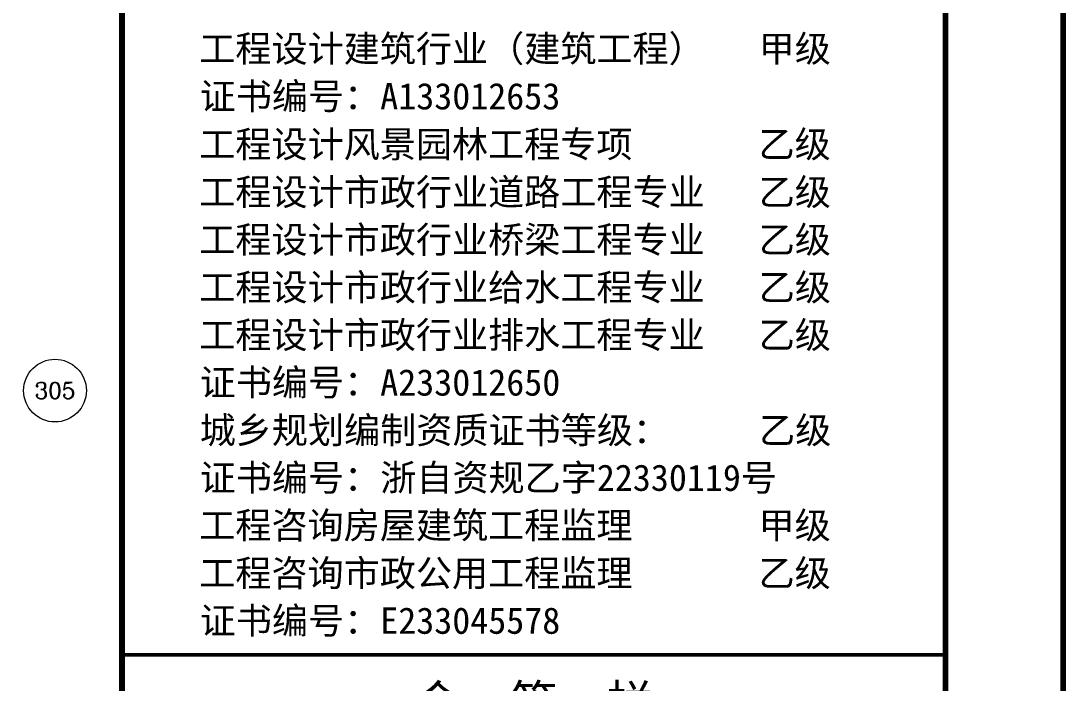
# Model space of a CAD drawing. Extents: x -1201378 to 2367219, y -619313 to 244905.
# Drawn here: x 1121719 to 1135046, y -187114 to -178669 of the extents above; entities that cross this region are included whole.
import ezdxf
from ezdxf.enums import TextEntityAlignment as Align

# ---------------------------------------------------------------- set-up
doc = ezdxf.new("R2010")
doc.units = 0
doc.header["$LTSCALE"] = 1000
doc.layers.get('0').update_dxf_attribs({"linetype": 'CONTINUOUS'})
doc.layers.get('Defpoints').update_dxf_attribs({"linetype": 'CONTINUOUS'})
doc.layers.add('0-cxFrame', color=155, linetype='CONTINUOUS')
doc.layers.add('0-cxText', color=131, linetype='CONTINUOUS', lineweight=25)
doc.layers.add('S-axis', color=111, linetype='CONTINUOUS', lineweight=0)
doc.styles.add('_TCH_AXIS', font='COMPLEX', dxfattribs={"bigfont": 'GBCBIG'})
doc.styles.add('cx_biaoti', font='')
doc.styles.add('cx_tuming', font='simhei.ttf')
doc.styles.add('cx_tuqian1', font='')
doc.styles.add('黑体', font='simhei.ttf', dxfattribs={"width": 0.8})
doc.styles.get('cx_biaoti').set_extended_font_data('SimSun')
doc.styles.get('cx_tuqian1').set_extended_font_data('SimSun')

# ---------------------------------------------------------------- blocks, each defined once
blk = doc.blocks.new('3#轴网')
at = {"layer": 'S-axis'}
blk.add_circle((-77846.7, -283383.9), 400, dxfattribs=at)
at = {"layer": 'S-axis', "style": '_TCH_AXIS'}
blk.add_text('305', height=206.28, dxfattribs=at).set_placement((-78107, -283487), (-77586.4, -283487), align=Align.FIT)
blk = doc.blocks.new('zjcx_lan_huiqian(Dragon)')
for p, q in [((-7000, -800), (0, -800)), ((-5000, -800), (-5000, -4800)), ((-3000, -800), (-3000, -4800)), ((-7000, -1600), (0, -1600)), ((-7000, -2400), (0, -2400)), ((-7000, -3200), (0, -3200)), ((-7000, -4000), (0, -4000))]:
    blk.add_line(p, q)
at = {"const_width": 30}
blk.add_lwpolyline([(-7000, 0), (0, 0)], dxfattribs=at)
blk.add_lwpolyline([(-7000, 0), (0, 0), (0, -4800), (-7000, -4800)], close=True, dxfattribs=at)
at = {"style": 'cx_biaoti'}
for s, p in [('会  签  栏', (-3500, -400)), ('建   筑', (-6000, -1200)), ('结   构', (-6000, -2000)), ('给排水', (-6000, -2800)), ('暖   通', (-6000, -3600)), ('电   气', (-6000, -4400))]:
    blk.add_text(s, height=300, dxfattribs=at).set_placement(p, align=Align.MIDDLE)
blk = doc.blocks.new('T-汇签(Dragon)')
at = {"layer": '0-cxFrame'}
blk.add_blockref('zjcx_lan_huiqian(Dragon)', (0, 0), dxfattribs=at)
blk = doc.blocks.new('zjcx_TT(Dragon)')
at = {"layer": '0-cxFrame', "const_width": 30}
blk.add_lwpolyline([(-7000, -10200.2), (0, -10200.2), (0, 0), (-7000, 0)], close=True, dxfattribs=at)
at = {"color": 7, "style": 'cx_biaoti'}
for s, p in [('工程设计建筑行业（建筑工程）   甲级', (-6343.7, -5159.7)), ('证书编号：A133012653', (-6339.9, -5563.5)), ('工程设计风景园林工程专项       乙级', (-6343.7, -5972.3)), ('工程设计市政行业道路工程专业   乙级', (-6343.7, -6378.5)), ('工程设计市政行业桥梁工程专业   乙级', (-6343.7, -6783.5)), ('工程设计市政行业给水工程专业   乙级', (-6343.7, -7188.5)), ('工程设计市政行业排水工程专业   乙级', (-6343.7, -7593.5)), ('证书编号：A233012650', (-6339.9, -7997.3)), ('城乡规划编制资质证书等级：     乙级', (-6339.9, -8403.5)), ('证书编号：浙自资规乙字22330119号', (-6339.9, -8807.3)), ('工程咨询房屋建筑工程监理       甲级', (-6343.7, -9212.3)), ('工程咨询市政公用工程监理       乙级', (-6343.7, -9618.5)), ('证书编号：E233045578', (-6339.9, -10022.3))]:
    blk.add_text(s, height=225, dxfattribs=at).set_placement(p)
blk = doc.blocks.new('zjcx_T0(Dragon)')
at = {"layer": '0-cxFrame', "const_width": 50}
blk.add_lwpolyline([(0, 82100), (-7000, 82100), (-7000, 0), (0, 0)], close=True, dxfattribs=at)
at = {"layer": '0-cxFrame'}
for name, p in [('zjcx_TT(Dragon)', (0, 82100)), ('T-汇签(Dragon)', (0, 71899.8))]:
    blk.add_blockref(name, p, dxfattribs=at)
blk = doc.blocks.new('TK22.A0 L(Dragon)')
at = {"layer": '0-cxFrame', "color": 7, "const_width": 0.5}
blk.add_lwpolyline([(0, 0), (-1486, 0), (-1486, 841), (0, 841)], close=True, dxfattribs=at)
at = {"layer": '0-cxFrame', "const_width": 0.5}
for points in [[(-80, 10), (-1466, 10), (-1466, 831), (-80, 831)], [(-10, 10), (-80, 10), (-80, 831), (-10, 831)]]:
    blk.add_lwpolyline(points, close=True, dxfattribs=at)
at = {"layer": '0-cxFrame', "xscale": 0.009999999999999998, "yscale": 0.009999999999999998, "zscale": 0.009999999999999998}
blk.add_blockref('zjcx_T0(Dragon)', (-10, 10), dxfattribs=at)
at = {"style": '黑体', "flags": 4}
blk.add_attdef('图幅', text='', height=3.3, dxfattribs=at).set_placement((-40, 3), align=Align.RIGHT)
at = {"layer": '0-cxText', "flags": 4}
for tag, height, style, p in [('建设单位', 3.5, 'cx_tuming', (-45, 240)), ('项目名称', 3.5, 'cx_tuming', (-45, 210)), ('子项名称', 3.5, 'cx_tuming', (-45, 180)), ('工程编号', 3.3, 'cx_tuqian1', (-35, 165)), ('图名1', 3.5, 'cx_tuming', (-45, 87)), ('图名2', 3.5, 'cx_tuming', (-45, 79)), ('图名3', 3.5, 'cx_tuming', (-45, 71)), ('出图日期', 3.3, 'cx_tuqian1', (-39, 60)), ('专业', 3.3, 'cx_tuqian1', (-55, 52)), ('图号', 3.3, 'cx_tuqian1', (-55, 44)), ('版次', 3.3, 'cx_tuqian1', (-20, 44))]:
    blk.add_attdef(tag, text='', height=height, dxfattribs=dict(at, style=style)).set_placement(p, align=Align.MIDDLE)
at = {"layer": 'Defpoints', "color": 6, "flags": 4}
for tag, height, style, p in [('tufu', 3.3, '黑体', (-12, 12)), ('dwfname', 4, 'cx_tuqian1', (-80, 3))]:
    blk.add_attdef(tag, text='', height=height, dxfattribs=dict(at, style=style)).set_placement(p, align=Align.RIGHT)

msp = doc.modelspace()

# ---------------------------------------------------------------- block references
at = {"layer": '0-cxFrame', "xscale": 150, "yscale": 150, "zscale": 150}
msp.add_blockref('TK22.A0 L(Dragon)', (1135008.3, -296102.2), dxfattribs=at)
at = {"layer": 'S-axis'}
msp.add_blockref('3#轴网', (1200000, 100000), dxfattribs=at)

doc.saveas('drawing.dxf')
